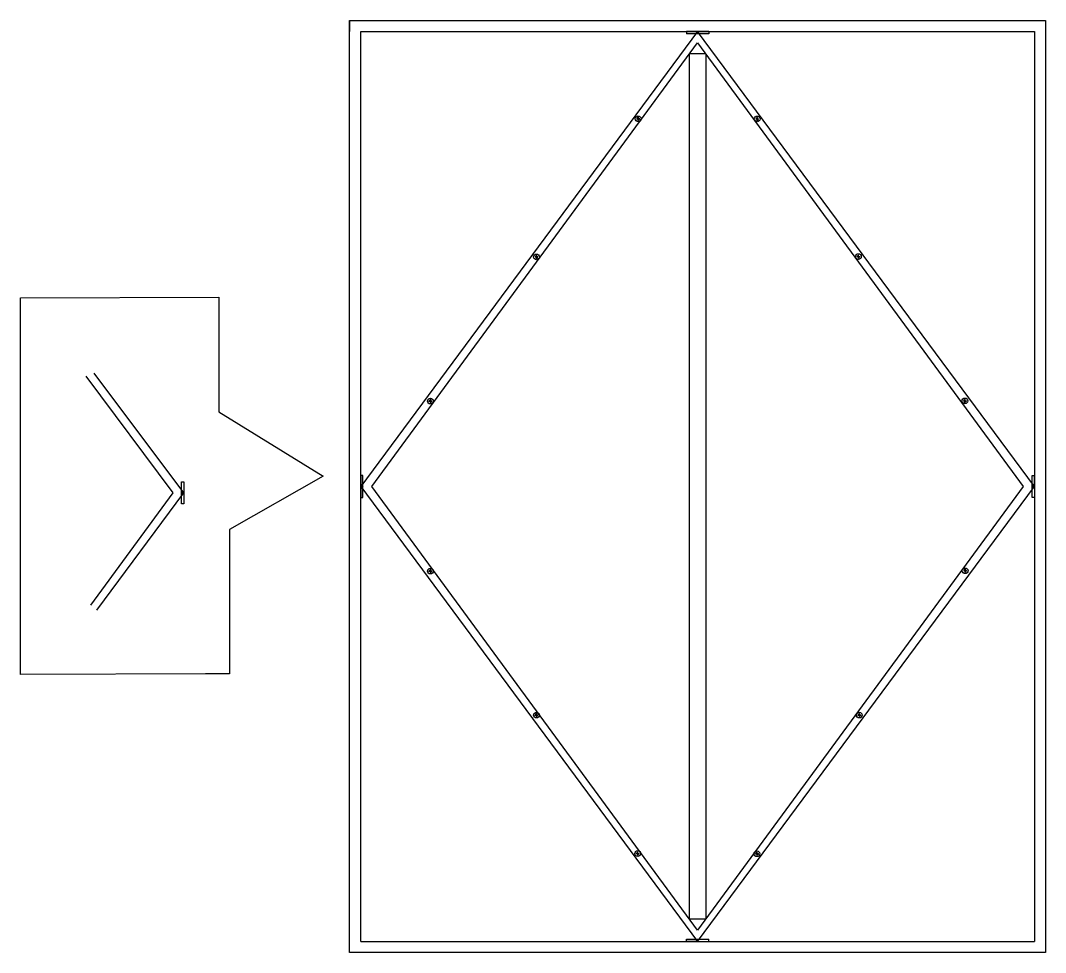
# Model space of a CAD drawing. Header units: inches. Extents: x 9.8 to 29.6, y 5.8 to 16.2.
# Drawn here: x 11.115 to 15.71, y 5.817 to 9.997 of the extents above; entities that cross this region are included whole.
import ezdxf

# ---------------------------------------------------------------- set-up
doc = ezdxf.new("R2010")
doc.units = ezdxf.units.IN
doc.header["$MEASUREMENT"] = 0

# ---------------------------------------------------------------- blocks, each defined once
blk = doc.blocks.new('Vite a croce a testa troncoconica - 10 mm da sopra')
at = {"color": 0, "linetype": 'Continuous'}
for p, q in [((-0.9, 0.9), (-5, 0.9)), ((-0.9, 0.9), (-0.9, 5)), ((0.9, 0.9), (-0.9, 0.9)), ((-0.9, 0.9), (-0.9, -0.9)), ((0.9, 0.9), (0.9, 5)), ((0.9, 0.9), (5, 0.9)), ((0.9, 0.9), (0.9, -0.9)), ((-0.9, -0.9), (-5, -0.9)), ((0.9, -0.9), (-0.9, -0.9)), ((-0.9, -0.9), (-0.9, -5)), ((0.9, -0.9), (0.9, -5)), ((0.9, -0.9), (5, -0.9))]:
    blk.add_line(p, q, dxfattribs=at)
blk.add_circle((0, 0), 9.84, dxfattribs=at)
for start, end in [(169.7597, 190.2403), (79.7597, 100.2403), (349.7597, 10.2403), (259.7597, 280.2403)]:
    blk.add_arc((0, 0), 5.09, start, end, dxfattribs=at)

msp = doc.modelspace()

# ---------------------------------------------------------------- linework, layer by layer
for p, q in [((12.5905, 9.9974), (15.7105, 9.9974)), ((12.5905, 5.8174), (12.5905, 9.9974)), ((12.5905, 9.9974), (12.5905, 9.9474)), ((15.7105, 9.9974), (15.7105, 5.8174)), ((12.6405, 9.9474), (15.6605, 9.9474)), ((12.6405, 5.8674), (12.6405, 9.9474)), ((14.1505, 9.9474), (12.6405, 7.9074)), ((14.2005, 9.9474), (14.1005, 9.9474)), ((14.1005, 9.9474), (14.1005, 9.9374)), ((14.2005, 9.9374), (14.1005, 9.9374)), ((15.6605, 7.9074), (14.1505, 9.9474)), ((14.1505, 9.9474), (14.2005, 9.9474)), ((14.2005, 9.9474), (14.2005, 9.9374)), ((15.6605, 9.9474), (15.6605, 5.8674)), ((12.6905, 7.9074), (14.1505, 9.8974)), ((14.1505, 9.8974), (15.6105, 7.9074)), ((14.1872, 9.8474), (14.1138, 9.8474)), ((14.1138, 5.9674), (14.1138, 9.8474)), ((14.1872, 9.8474), (14.1872, 5.9674)), ((11.1151, 8.7532), (12.0042, 8.757)), ((11.1151, 7.0639), (11.1151, 8.7532)), ((12.0042, 8.757), (12.0042, 8.2418)), ((11.8474, 7.879), (11.445, 8.4162)), ((11.4086, 8.4025), (11.7974, 7.879)), ((12.0042, 8.2418), (12.4718, 7.9543)), ((12.4718, 7.9543), (12.0522, 7.7147)), ((12.6405, 7.9074), (12.6405, 7.9574)), ((12.6405, 7.9574), (12.6405, 7.8574)), ((12.6505, 7.9574), (12.6405, 7.9574)), ((12.6505, 7.8574), (12.6505, 7.9574)), ((15.6505, 7.8574), (15.6505, 7.9574)), ((15.6505, 7.9574), (15.6605, 7.9574)), ((15.6605, 7.9074), (15.6605, 7.9574)), ((15.6605, 7.9574), (15.6605, 7.8574)), ((11.8374, 7.829), (11.8374, 7.929)), ((11.8374, 7.929), (11.8474, 7.929)), ((11.8474, 7.929), (11.8474, 7.829)), ((12.6405, 7.9074), (14.1505, 5.8674)), ((14.1505, 5.9174), (12.6905, 7.9074)), ((14.1505, 5.8674), (15.6605, 7.9074)), ((15.6105, 7.9074), (14.1505, 5.9174)), ((11.7974, 7.879), (11.4282, 7.3756)), ((11.4579, 7.3528), (11.8474, 7.879)), ((11.8474, 7.829), (11.8374, 7.829)), ((12.6405, 7.8574), (12.6505, 7.8574)), ((15.6605, 7.8574), (15.6505, 7.8574)), ((12.0522, 7.7147), (12.0522, 7.0677)), ((11.9682, 7.0677), (11.1151, 7.0639)), ((12.0522, 7.0677), (11.9443, 7.0677)), ((14.1872, 5.9674), (14.1138, 5.9674)), ((12.5905, 5.8174), (12.5905, 5.8674)), ((12.6405, 5.8674), (15.6605, 5.8674)), ((14.1005, 5.8674), (14.1005, 5.8774)), ((14.1005, 5.8774), (14.2005, 5.8774)), ((14.1505, 5.8674), (14.1005, 5.8674)), ((14.1005, 5.8674), (14.2005, 5.8674)), ((14.2005, 5.8674), (14.2005, 5.8774)), ((15.7105, 5.8174), (12.5905, 5.8174))]:
    msp.add_line(p, q)

# ---------------------------------------------------------------- block references
for p, xscale, yscale, zscale in [((14.1505, 9.9411), 0.0003750634361034846, 0.0003750634361034846, 0.0003750634361034846), ((13.8844, 9.5568), 0.001311298664661986, 0.001311298664661986, 0.001311298664661986), ((14.4178, 9.5558), 0.001311298664661986, 0.001311298664661986, 0.001311298664661986), ((13.4285, 8.9371), 0.001311298664661986, 0.001311298664661986, 0.001311298664661986), ((14.8716, 8.9384), 0.001311298664661986, 0.001311298664661986, 0.001311298664661986), ((12.9529, 8.2904), 0.001311298664661986, 0.001311298664661986, 0.001311298664661986), ((15.3491, 8.2911), 0.001311298664661986, 0.001311298664661986, 0.001311298664661986), ((12.6462, 7.9071), 0.0003750634361034846, 0.0003750634361034846, 0.0003750634361034846), ((15.6547, 7.9074), 0.0003750634361034846, 0.0003750634361034846, 0.0003750634361034846), ((11.8416, 7.8789), 0.0003750634361034846, 0.0003750634361034846, 0.0003750634361034846), ((12.9529, 7.528), 0.001311298664661986, 0.001311298664661986, 0.001311298664661986), ((15.3505, 7.5297), 0.001311298664661986, 0.001311298664661986, 0.001311298664661986), ((13.4283, 6.8822), 0.001311298664661986, 0.001311298664661986, 0.001311298664661986), ((14.8756, 6.8822), 0.001311298664661986, 0.001311298664661986, 0.001311298664661986), ((13.8823, 6.2609), 0.001311298664661986, 0.001311298664661986, 0.001311298664661986), ((14.4169, 6.2604), 0.001311298664661986, 0.001311298664661986, 0.001311298664661986), ((14.1505, 5.8737), 0.0003750634361034846, 0.0003750634361034846, 0.0003750634361034846)]:
    msp.add_blockref('Vite a croce a testa troncoconica - 10 mm da sopra', p, dxfattribs=dict(xscale=xscale, yscale=yscale, zscale=zscale))

doc.saveas('drawing.dxf')
